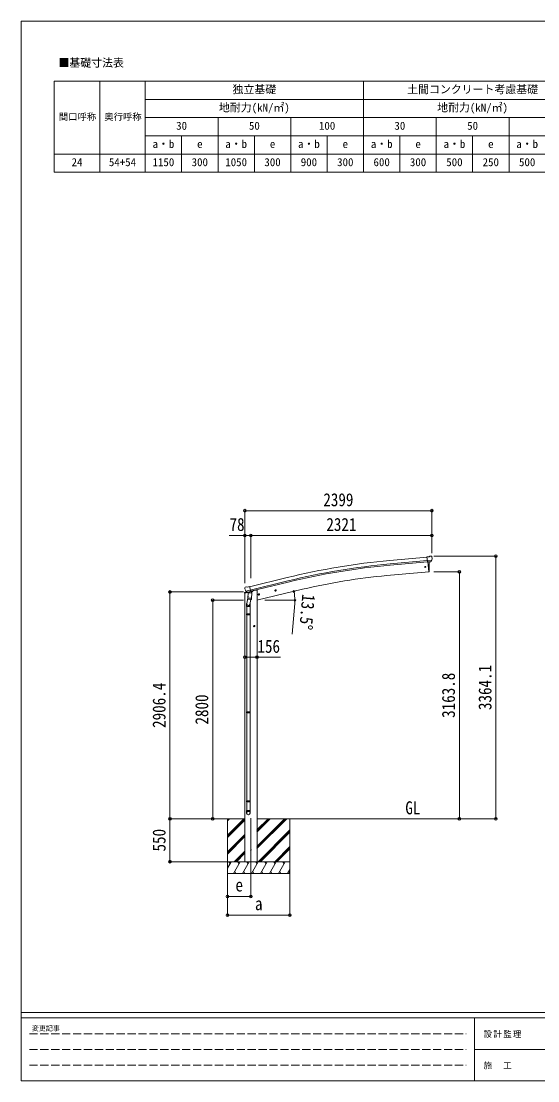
# Model space of a CAD drawing. Units: millimetres at full size, with parts at other scales. Extents: x -9783 to 9892, y -6828 to 6752.
# Drawn here: x -9783 to -3155, y -6828 to 6752 of the extents above; entities that cross this region are included whole.
import ezdxf
from ezdxf.enums import TextEntityAlignment as Align

# ---------------------------------------------------------------- set-up
doc = ezdxf.new("R2010")
doc.units = ezdxf.units.MM
doc.header["$LTSCALE"] = 35
doc.header["$PDMODE"] = 32
doc.header["$PDSIZE"] = 35
doc.linetypes.add('DASHED3', pattern=[4, 3, -1])
for name, color, linetype, lineweight in [('0-0_0', 7, 'Continuous', 9), ('0-1_本体', 4, 'Continuous', 9), ('0-2_部品', 7, 'Continuous', 9), ('0-8_PARTS2', 2, 'Continuous', 9), ('0-A_寸法', 6, 'Continuous', 9), ('1-0_FRAME', 7, 'Continuous', 18), ('F-0_240', 7, 'Continuous', 9)]:
    doc.layers.add(name, color=color, linetype=linetype, lineweight=lineweight)
doc.styles.add('ＭＳ ゴシック', font='')
doc.styles.get('ＭＳ ゴシック').set_extended_font_data('MS Gothic')

msp = doc.modelspace()

# ---------------------------------------------------------------- linework, layer by layer
at = {"layer": '0-0_0', "color": 6}
for p, q in [((-3692.43, -3469.75), (-3692.43, -105.65)), ((-4161.44, -305.95), (-4161.44, -3469.75))]:
    msp.add_line(p, q, dxfattribs=at)
at = {"layer": '0-0_0'}
for p, q in [((-7509.67, -3469.75), (-6913.33, -3469.75)), ((-7135.58, -3469.75), (-7135.58, -4169.75)), ((-7135.58, -3680.98), (-6924.35, -3469.75)), ((-7135.58, -3497.13), (-7108.2, -3469.75)), ((-7135.58, -3482.99), (-7122.34, -3469.75)), ((-7135.58, -3695.12), (-6913.33, -3472.87)), ((-7135.58, -3709.26), (-6913.33, -3487.02)), ((-6757.83, -3469.75), (-4435.74, -3469.75)), ((-6757.83, -3852.01), (-6375.57, -3469.75)), ((-6757.83, -3823.73), (-6403.85, -3469.75)), ((-6757.83, -3837.87), (-6389.71, -3469.75)), ((-6757.83, -3639.88), (-6587.7, -3469.75)), ((-6757.83, -3625.74), (-6601.84, -3469.75)), ((-6757.83, -3611.6), (-6615.98, -3469.75)), ((-6335.58, -3469.75), (-6335.58, -4169.75)), ((-6741.72, -4019.75), (-6335.58, -3613.61)), ((-6727.58, -4019.75), (-6335.58, -3627.76)), ((-6713.44, -4019.75), (-6335.58, -3641.9)), ((-7135.58, -3893.11), (-6913.33, -3670.86)), ((-7135.58, -3907.25), (-6913.33, -3685)), ((-7135.58, -3921.4), (-6913.33, -3699.15)), ((-7050.09, -4019.75), (-6913.33, -3882.99)), ((-7035.95, -4019.75), (-6913.33, -3897.14)), ((-7021.81, -4019.75), (-6913.33, -3911.28)), ((-6529.59, -4019.75), (-6335.58, -3825.74)), ((-6515.45, -4019.75), (-6335.58, -3839.89)), ((-6501.31, -4019.75), (-6335.58, -3854.03)), ((-6335.58, -4019.75), (-7135.58, -4019.75)), ((-7135.58, -4103.58), (-7087.18, -4019.75)), ((-7102.18, -4045.73), (-7117.18, -4019.75)), ((-7058.32, -4169.75), (-6971.71, -4019.75)), ((-6986.71, -4045.73), (-7001.72, -4019.75)), ((-6942.85, -4169.75), (-6856.24, -4019.75)), ((-6871.24, -4045.73), (-6886.24, -4019.75)), ((-6827.38, -4169.75), (-6740.77, -4019.75)), ((-6755.77, -4045.73), (-6770.77, -4019.75)), ((-6711.91, -4169.75), (-6625.3, -4019.75)), ((-6640.3, -4045.73), (-6655.3, -4019.75)), ((-6596.43, -4169.75), (-6509.83, -4019.75)), ((-6539.83, -4019.75), (-6524.83, -4045.73)), ((-6480.96, -4169.75), (-6394.36, -4019.75)), ((-6409.36, -4045.73), (-6424.36, -4019.75)), ((-7135.58, -4169.75), (-6335.58, -4169.75)), ((-7043.32, -4143.77), (-7028.32, -4169.75)), ((-6927.85, -4143.77), (-6912.85, -4169.75)), ((-6812.38, -4143.77), (-6797.38, -4169.75)), ((-6696.91, -4143.77), (-6681.91, -4169.75)), ((-6581.44, -4143.77), (-6566.44, -4169.75)), ((-6465.97, -4143.77), (-6450.97, -4169.75)), ((-6365.49, -4169.75), (-6335.58, -4117.94)), ((-6350.5, -4143.77), (-6335.5, -4169.75))]:
    msp.add_line(p, q, dxfattribs=at)
at = {"layer": '0-1_本体'}
for p, q in [((-5053.76, -159.75), (-4576.45, -116.43)), ((-5049.86, -202.79), (-4572.74, -159.49)), ((-5048.34, -219.51), (-4571.22, -176.21)), ((-4564.01, -178.36), (-4552.84, -305.97)), ((-6853.31, -496.16), (-6370.46, -378.59)), ((-5090.79, -353.03), (-4552.84, -305.97)), ((-6360.24, -420.57), (-6843.25, -538.08)), ((-6839.3, -554.5), (-6356.26, -436.88)), ((-6777.83, -539.75), (-6811.34, -547.8)), ((-6757.33, -539.75), (-6777.83, -539.75)), ((-6757.83, -669.75), (-6172.16, -529.14)), ((-6757.33, -539.75), (-6757.33, -4019.75)), ((-6913.33, -579.46), (-6913.33, -4019.75))]:
    msp.add_line(p, q, dxfattribs=at)
at = {"layer": '0-1_本体', "color": 6}
msp.add_line((-6757.33, -1399.93), (-6913.33, -1399.93), dxfattribs=at)
at = {"layer": '0-1_本体'}
for centre, radius, start, end in [((-4239.75, -9128.33), 9005.44, 95.18612, 103.68612), ((-4239.75, -9128.33), 8962.23, 95.18612, 103.68612), ((-4239.75, -9128.33), 8945.44, 95.18612, 103.68612), ((-4445.81, -7721.34), 7396.48, 95.00259, 103.49741)]:
    msp.add_arc(centre, radius, start, end, dxfattribs=at)
at = {"layer": '0-2_部品'}
for p, q in [((-4550.07, -111.99), (-4576.64, -114.31)), ((-4570.98, -178.97), (-4576.64, -114.31)), ((-4550.07, -111.99), (-4538.35, -105.22)), ((-4523.45, -103.64), (-4537.11, -104.83)), ((-4514.31, -109.39), (-4519.8, -104.79)), ((-4513.25, -111.43), (-4513.13, -112.77)), ((-4513.77, -154.28), (-4572.69, -159.43)), ((-4561.02, -178.1), (-4570.98, -178.97)), ((-4564.01, -178.36), (-4552.84, -305.97)), ((-4527.41, -175.16), (-4535.12, -175.84)), ((-4525.02, -173.76), (-4514.09, -154.83)), ((-4552.84, -305.97), (-4550.78, -305.71)), ((-6914.77, -511.74), (-6914.49, -512.89)), ((-6910.55, -503.16), (-6914.41, -509.46)), ((-6907.45, -500.92), (-6894.27, -497.75)), ((-6900.71, -552.05), (-6843.21, -538.24)), ((-6879.71, -500.43), (-6892.97, -497.73)), ((-6879.71, -500.43), (-6853.78, -494.2)), ((-6529.1, -545.93), (-6509.65, -541.27)), ((-6524.54, -538.16), (-6526.67, -545.35)), ((-6517.24, -536.4), (-6524.54, -538.16)), ((-6517.04, -553.32), (-6521.71, -533.88)), ((-6512.08, -541.85), (-6517.24, -536.4)), ((-6514.21, -549.04), (-6512.08, -541.85)), ((-6915.89, -580.07), (-6873.19, -569.82)), ((-6915.89, -573.18), (-6915.89, -580.07)), ((-6887.39, -563.97), (-6913.59, -570.27)), ((-6883.86, -566.96), (-6900.24, -552.47)), ((-6872.27, -616.48), (-6888.18, -712.65)), ((-6881.15, -567.52), (-6873.63, -565.72)), ((-6880.32, -567.42), (-6878.79, -567.05)), ((-6878.79, -567.05), (-6842.08, -558.24)), ((-6876.95, -567.28), (-6877, -568.02)), ((-6876.24, -569.06), (-6850.43, -575.5)), ((-6874.86, -653.71), (-6873.99, -641.24)), ((-6874.46, -655.07), (-6874.47, -655.07)), ((-6869.33, -574.41), (-6874, -641.24)), ((-6828.31, -644.44), (-6874, -641.24)), ((-6873.02, -655.85), (-6831.32, -658.76)), ((-6823.64, -577.6), (-6869.33, -574.41)), ((-6867.55, -571.23), (-6867.78, -574.51)), ((-6848.03, -560.06), (-6849.06, -574.67)), ((-6836.75, -658.38), (-6847.48, -721.97)), ((-6842.08, -558.24), (-6840.55, -557.87)), ((-6839, -555.77), (-6838.06, -555.83)), ((-6838.06, -555.83), (-6824.74, -571.15)), ((-6834.06, -560.43), (-6815.17, -555.89)), ((-6828.33, -644.44), (-6829.21, -657.13)), ((-6828.31, -644.44), (-6823.64, -577.6)), ((-6824.74, -571.15), (-6825.18, -577.49)), ((-6811.34, -547.72), (-6811.34, -551.03)), ((-6743.02, -597.29), (-6723.57, -592.62)), ((-6738.46, -589.51), (-6740.6, -596.71)), ((-6731.17, -587.76), (-6738.46, -589.51)), ((-6730.96, -604.68), (-6735.63, -585.23)), ((-6726, -593.21), (-6731.17, -587.76)), ((-6728.13, -600.4), (-6726, -593.21)), ((-6890.33, -749.81), (-6890.33, -715.46)), ((-6844.33, -749.81), (-6890.33, -749.81)), ((-6888.33, -749.81), (-6888.33, -843.81)), ((-6846.33, -749.81), (-6846.33, -843.81)), ((-6844.33, -715.15), (-6844.33, -749.81)), ((-6890.33, -845.81), (-6889.33, -843.81)), ((-6844.33, -845.81), (-6890.33, -845.81)), ((-6844.33, -853.81), (-6890.33, -853.81)), ((-6845.33, -843.81), (-6889.33, -843.81)), ((-6845.33, -855.81), (-6889.33, -855.81)), ((-6888.33, -855.81), (-6888.33, -2100)), ((-6846.33, -855.81), (-6846.33, -2100)), ((-6844.33, -845.81), (-6845.33, -843.81)), ((-6844.33, -853.81), (-6845.33, -855.81)), ((-6844.33, -845.81), (-6844.33, -853.81)), ((-6781.83, -999.87), (-6801.83, -999.87)), ((-6791.83, -992.37), (-6798.33, -996.12)), ((-6798.33, -996.12), (-6798.33, -1003.62)), ((-6798.33, -1003.62), (-6791.83, -1007.38)), ((-6791.83, -1009.87), (-6791.83, -989.87)), ((-6785.33, -996.12), (-6791.83, -992.37)), ((-6890.33, -2102), (-6889.33, -2100)), ((-6844.33, -2102), (-6890.33, -2102)), ((-6844.33, -2110), (-6890.33, -2110)), ((-6845.33, -2100), (-6889.33, -2100)), ((-6845.33, -2112), (-6889.33, -2112)), ((-6888.33, -2112), (-6888.33, -3240.18)), ((-6846.33, -2112), (-6846.33, -3240.18)), ((-6844.33, -2102), (-6845.33, -2100)), ((-6844.33, -2110), (-6845.33, -2112)), ((-6844.33, -2102), (-6844.33, -2110)), ((-6890.33, -3242.18), (-6889.33, -3240.18)), ((-6844.33, -3242.18), (-6890.33, -3242.18)), ((-6844.33, -3250.18), (-6890.33, -3250.18)), ((-6845.33, -3240.18), (-6889.33, -3240.18)), ((-6845.33, -3252.18), (-6889.33, -3252.18)), ((-6888.33, -3252.18), (-6888.33, -3362.18)), ((-6846.33, -3252.18), (-6846.33, -3362.18)), ((-6844.33, -3242.18), (-6845.33, -3240.18)), ((-6844.33, -3250.18), (-6845.33, -3252.18)), ((-6844.33, -3242.18), (-6844.33, -3250.18)), ((-6890.33, -3396.33), (-6890.33, -3362.18)), ((-6844.33, -3362.18), (-6890.33, -3362.18)), ((-6844.33, -3396.33), (-6844.33, -3362.18))]:
    msp.add_line(p, q, dxfattribs=at)
for points in [[(-4561.02, -178.1), (-4560.75, -178.17), (-4535.37, -175.95), (-4535.12, -175.84)], [(-4513.7, -153.64), (-4513.99, -154.63), (-4514.09, -154.83)], [(-6848.35, -559.65), (-6838.63, -557.32), (-6853.78, -494.2)], [(-6900.98, -551.47), (-6900.4, -552.31), (-6900.24, -552.47)], [(-6848.35, -559.65), (-6848.59, -559.8), (-6873.35, -565.75), (-6873.63, -565.72)], [(-6740.6, -596.71), (-6735.43, -602.15), (-6728.13, -600.4)], [(-6526.67, -545.35), (-6521.51, -550.8), (-6514.21, -549.04)], [(-6890.33, -845.81), (-6890.33, -853.81), (-6889.33, -855.81)], [(-6791.83, -1007.38), (-6785.33, -1003.62), (-6785.33, -996.12)], [(-6890.33, -2102), (-6890.33, -2110), (-6889.33, -2112)], [(-6890.33, -3242.18), (-6890.33, -3250.18), (-6889.33, -3252.18)]]:
    msp.add_lwpolyline(points, dxfattribs=at)
for centre, radius in [((-4598.53, -242.71), 6.5), ((-6519.38, -543.6), 8.5), ((-6519.38, -543.6), 7.7), ((-6519.38, -543.6), 6.5), ((-6733.3, -594.96), 8.5), ((-6733.3, -594.96), 7.7), ((-6733.3, -594.96), 6.5), ((-6791.83, -999.87), 8.5), ((-6791.83, -999.87), 7.7), ((-6791.83, -999.87), 6.5)]:
    msp.add_circle(centre, radius, dxfattribs=at)
at = {"layer": '0-2_部品', "color": 4}
msp.add_circle((-6835.33, -3869.75), 4.5, dxfattribs=at)
at = {"layer": '0-2_部品'}
for centre, radius, start, end in [((-4536.85, -107.82), 3, 95, 120), ((-4523.01, -108.62), 5, 50.00648, 94.99352), ((-4714.76, -130.41), 202.4, 353.4085, 5), ((-5446.61, -250.15), 900, 356.63919, 4.64986), ((-4551.15, -302.74), 3, 277, 356.63919), ((-6717.69, -465.64), 202.4, 193.5, 205.09125), ((-6906.29, -505.78), 5, 103.5, 148.5), ((-6893.57, -500.67), 3, 78.5, 103.5), ((-6912.89, -573.18), 3, 103.5, 180), ((-6880.43, -566.93), 0.5, 248.23754, 283.5), ((-6877.45, -567.24), 0.5, 356, 103.5), ((-6876, -568.09), 1, 176, 256), ((-6872.92, -653.88), 1.95, 175.04017, 217.47766), ((-6872.88, -653.85), 2, 217.40962, 266), ((-6850.08, -574.53), 1.03, 250.03897, 351.96569), ((-6847.44, -560.14), 0.604, 100.59842, 172.20595), ((-6840.67, -557.39), 0.5, 283.5, 318.76246), ((-6831.18, -656.77), 2, 266, 349.46843), ((-6816.34, -551.03), 5, 283.5, 0), ((-6860.33, -715.46), 30, 177.45142, 180)]:
    msp.add_arc(centre, radius, start, end, dxfattribs=at)
for centre, major_axis, ratio, start_param, end_param in [((-4508.92, -107.38), (-15.35, 3.44), 0.101033, 5.97514262, 5.97537366), ((-4516.24, -111.68), (2.71, -1.31), 0.997474, 0.53665673, 1.32256522), ((-4527.68, -172.17), (1.62, -2.54), 0.997631, 5.80419048, 5.89294842), ((-4527.75, -172.06), (-3.5, 2.17), 0.650902, 2.11455212, 2.18736272), ((-4527.62, -172.26), (1.62, -2.54), 0.997631, 5.96575902, 6.76218013), ((-6911.85, -511.03), (-1.57, -2.57), 0.99628, 4.71238898, 5.49965061), ((-6881.87, -564.7), (-0.73, -2.92), 0.997631, 5.80419048, 6.60061159), ((-6881.82, -564.47), (2.63, 3.16), 0.650902, 4.09582259, 4.16863319), ((-6881.85, -564.6), (-0.73, -2.92), 0.997631, 0.39023689, 0.47899483), ((-6867.33, -715.15), (23, 0), 0.996195, 2.55602575, 6.56630284), ((-6867.33, -715.15), (21, 0), 0.996195, 2.93491471, 5.95123941), ((-6867.33, -3394.58), (-23, 0), 0.996195, 3.14159265, 6.28318531), ((-6867.33, -3396.33), (-23, 0), 0.996195, 3.14159265, 6.28318531), ((-6867.33, -3396.33), (0, -23.43), 0.981806, 4.71238898, 7.85398163)]:
    msp.add_ellipse(centre, major_axis=major_axis, ratio=ratio, start_param=start_param, end_param=end_param, dxfattribs=at)
msp.add_ellipse((-6867.33, -3396.33), major_axis=(21, 0), ratio=0.996195, dxfattribs=at)
at = {"layer": '0-8_PARTS2'}
msp.add_line((-6835.33, -3460.54), (-6835.33, -4219.75), dxfattribs=at)
at = {"layer": '0-A_寸法'}
for p, q in [((-6913.33, 478.61), (-6913.33, 161.99)), ((-6913.33, 478.61), (-4514.33, 478.61)), ((-4514.33, 478.61), (-4514.33, 161.99)), ((-6913.33, 161.99), (-7113.33, 161.99)), ((-6913.33, 161.99), (-6913.33, -450.24)), ((-6913.33, 161.99), (-6835.33, 161.99)), ((-6835.33, 161.99), (-6835.33, -385.87)), ((-6835.33, 161.99), (-4514.33, 161.99)), ((-4514.33, 161.99), (-4514.33, -67.02)), ((-3692.43, -105.65), (-4490.27, -105.65)), ((-4161.44, -305.95), (-4490.27, -305.95)), ((-7873.91, -563.35), (-6928.82, -563.35)), ((-7873.91, -3469.75), (-7873.91, -563.35)), ((-7325.94, -669.75), (-6928.82, -669.75)), ((-7325.94, -3469.75), (-7325.94, -669.75)), ((-6656.83, -669.75), (-6269.98, -669.75)), ((-6272.83, -712.21), (-6307.19, -1104.71)), ((-6757.33, -1399.93), (-6457.33, -1399.93)), ((-7873.91, -3469.75), (-7145.79, -3469.75)), ((-7873.91, -4019.75), (-7873.91, -3469.75)), ((-4161.44, -3469.75), (-4490.27, -3469.75)), ((-3692.43, -3469.75), (-4161.44, -3469.75)), ((-7873.91, -4019.75), (-7145.79, -4019.75)), ((-7135.58, -4706.12), (-7135.58, -4177.17)), ((-7135.58, -4466.14), (-7135.58, -4177.17)), ((-6835.33, -4466.14), (-6835.33, -4177.17)), ((-6335.58, -4706.12), (-6335.58, -4177.17)), ((-6835.33, -4466.14), (-7135.58, -4466.14)), ((-7135.58, -4706.12), (-6335.58, -4706.12))]:
    msp.add_line(p, q, dxfattribs=at)
for centre in [(-6284.43, -556.1), (-6270.98, -669.75)]:
    msp.add_circle(centre, 10.62, dxfattribs=at)
for start, end in [(0, 13.5), (354.99678, 0)]:
    msp.add_arc((-6757.83, -669.75), 486.86, start, end, dxfattribs=at)
for p in [(-6913.33, 478.61), (-4514.33, 478.61), (-6913.33, 161.99), (-6835.33, 161.99), (-4514.33, 161.99), (-3692.43, -105.65), (-4161.44, -305.95), (-7873.91, -563.35), (-7325.94, -669.75), (-6913.33, -1399.93), (-6757.33, -1399.93), (-7873.91, -3469.75), (-7325.94, -3469.75), (-4161.44, -3469.75), (-3692.43, -3469.75), (-7873.91, -4019.75), (-7135.58, -4466.14), (-6835.33, -4466.14), (-7135.58, -4706.12), (-6335.58, -4706.12)]:
    msp.add_point(p, dxfattribs=at)
at = {"layer": '1-0_FRAME'}
for p, q in [((-9357.81, 5983.13), (-2591.14, 5983.13)), ((-9357.81, 5983.13), (-9357.81, 4816.46)), ((-8774.48, 5983.13), (-8774.48, 4816.46)), ((-5391.14, 5983.13), (-5391.14, 4816.46)), ((-8191.14, 5749.8), (-2591.14, 5749.8)), ((-8191.14, 5516.46), (-2591.14, 5516.46)), ((-4457.81, 5516.46), (-4457.81, 4816.46)), ((-8191.14, 5283.13), (-2591.14, 5283.13)), ((-3991.14, 5283.13), (-3991.14, 4816.46))]:
    msp.add_line(p, q, dxfattribs=at)
for points in [[(-8191.14, 5983.13), (-8191.14, 5749.8), (-8191.14, 5049.8), (-8191.14, 4816.46)], [(-7257.81, 5516.46), (-7257.81, 5283.13), (-7257.81, 4816.46)], [(-6324.48, 5516.46), (-6324.48, 5283.13), (-6324.48, 4816.46)], [(-3524.48, 5516.46), (-3524.48, 5049.8), (-3524.48, 4816.46)], [(-7724.48, 5283.13), (-7724.48, 5049.8), (-7724.48, 4816.46)], [(-6791.14, 5283.13), (-6791.14, 5049.8), (-6791.14, 4816.46)], [(-5857.81, 5283.13), (-5857.81, 5049.8), (-5857.81, 4816.46)], [(-4924.48, 5283.13), (-4924.48, 5049.8), (-4924.48, 4816.46)], [(-9357.81, 5049.8), (-8191.14, 5049.8), (-2591.14, 5049.8)], [(-9357.81, 4816.46), (-8774.48, 4816.46), (-5391.14, 4816.46), (-3524.48, 4816.46), (-2591.14, 4816.46)]]:
    msp.add_lwpolyline(points, dxfattribs=at)
at = {"layer": 'F-0_240', "color": 5}
for p, q in [((-9783.03, 6751.9), (-9783.03, -6828.1)), ((-9783.03, 6751.9), (9396.97, 6751.9)), ((-9783.03, -5953.1), (9396.97, -5953.1)), ((-9783.03, -6023.1), (6285.75, -6023.1)), ((-3969.25, -6023.1), (-3969.25, -6828.1)), ((-3969.25, -6425.6), (3205.75, -6425.6)), ((-9783.03, -6828.1), (9396.97, -6828.1))]:
    msp.add_line(p, q, dxfattribs=at)
at = {"layer": 'F-0_240', "color": 4, "linetype": 'DASHED3'}
for p, q in [((-9678.03, -6224.35), (-4074.25, -6224.35)), ((-9678.03, -6425.6), (-4074.25, -6425.6)), ((-9678.03, -6626.85), (-4074.25, -6626.85))]:
    msp.add_line(p, q, dxfattribs=at)

# ---------------------------------------------------------------- texts
at = {"layer": '0-0_0', "style": 'ＭＳ ゴシック', "width": 0.85}
msp.add_text('GL', height=166.8, dxfattribs=at).set_placement((-4854.38, -3462.81), align=Align.BOTTOM_LEFT)
at = {"layer": '0-A_寸法', "color": 7, "style": 'ＭＳ ゴシック', "width": 0.85}
for s, p in [('2399', (-5906.33, 485.61)), ('78', (-7109.58, 168.99)), ('2321', (-5867.33, 168.99)), ('156', (-6751.71, -1392.93)), ('e', (-7033.71, -4451.76)), ('a', (-6783.71, -4691.74))]:
    msp.add_text(s, height=166.8, dxfattribs=at).set_placement(p, align=Align.BOTTOM_LEFT)
for s, rotation, p in [('13.5°', 264.997, (-6225.68, -582.08)), ('3163.8', 90, (-4168.44, -2176.6)), ('3364.1', 90, (-3699.43, -2076.45)), ('2906.4', 90, (-7880.91, -2305.3)), ('2800', 90, (-7332.94, -2262.25)), ('550', 90, (-7880.91, -3889.13))]:
    msp.add_text(s, height=166.8, rotation=rotation, dxfattribs=at).set_placement(p, align=Align.BOTTOM_LEFT)
at = {"layer": '1-0_FRAME', "style": 'ＭＳ ゴシック'}
for s, height, p in [('■基礎寸法表', 102.6, (-9304.96, 6136.47)), ('独立基礎', 102.6, (-7071.14, 5796.46)), ('土間コンクリート考慮基礎', 102.6, (-4831.14, 5796.46)), ('地耐力(kN/㎡)', 102.6, (-7246.14, 5563.13)), ('地耐力(kN/㎡)', 102.6, (-4446.14, 5563.13)), ('間口呼称', 85.53, (-9299.48, 5458.13)), ('奥行呼称', 85.53, (-8716.14, 5458.13)), ('30', 102.6, (-7794.48, 5329.8)), ('50', 102.6, (-6861.14, 5329.8)), ('100', 102.6, (-5962.81, 5329.8)), ('30', 102.6, (-4994.48, 5329.8)), ('50', 102.6, (-4061.14, 5329.8)), ('a・b', 102.6, (-8097.81, 5096.46)), ('e', 102.6, (-7526.14, 5096.46)), ('a・b', 102.6, (-7164.48, 5096.46)), ('e', 102.6, (-6592.81, 5096.46)), ('a・b', 102.6, (-6231.14, 5096.46)), ('e', 102.6, (-5659.48, 5096.46)), ('a・b', 102.6, (-5297.81, 5096.46)), ('e', 102.6, (-4726.14, 5096.46)), ('a・b', 102.6, (-4364.48, 5096.46)), ('e', 102.6, (-3792.81, 5096.46)), ('a・b', 102.6, (-3431.14, 5096.46)), ('24', 102.6, (-9136.14, 4863.13)), ('54+54', 102.6, (-8657.81, 4863.13)), ('1150', 102.6, (-8097.81, 4863.13)), ('300', 102.6, (-7596.14, 4863.13)), ('1050', 102.6, (-7164.48, 4863.13)), ('300', 102.6, (-6662.81, 4863.13)), ('900', 102.6, (-6196.14, 4863.13)), ('300', 102.6, (-5729.48, 4863.13)), ('600', 102.6, (-5262.81, 4863.13)), ('300', 102.6, (-4796.14, 4863.13)), ('500', 102.6, (-4329.48, 4863.13)), ('250', 102.6, (-3862.81, 4863.13)), ('500', 102.6, (-3396.14, 4863.13))]:
    msp.add_text(s, height=height, dxfattribs=at).set_placement(p, align=Align.BOTTOM_LEFT)
at = {"layer": 'F-0_240', "style": 'ＭＳ ゴシック'}
msp.add_text('変更記事', height=64.15, dxfattribs=at).set_placement((-9646.27, -6206.85), align=Align.BOTTOM_LEFT)
at = {"layer": 'F-0_240', "char_height": 76.98, "attachment_point": 7, "style": 'ＭＳ ゴシック'}
for s, insert in [('\\T1.17;設計監理', (-3851.04, -6276.85)), ('\\T1.17;施\u3000工', (-3851.04, -6679.35))]:
    msp.add_mtext(s, dxfattribs=dict(at, insert=insert))

doc.saveas('drawing.dxf')
